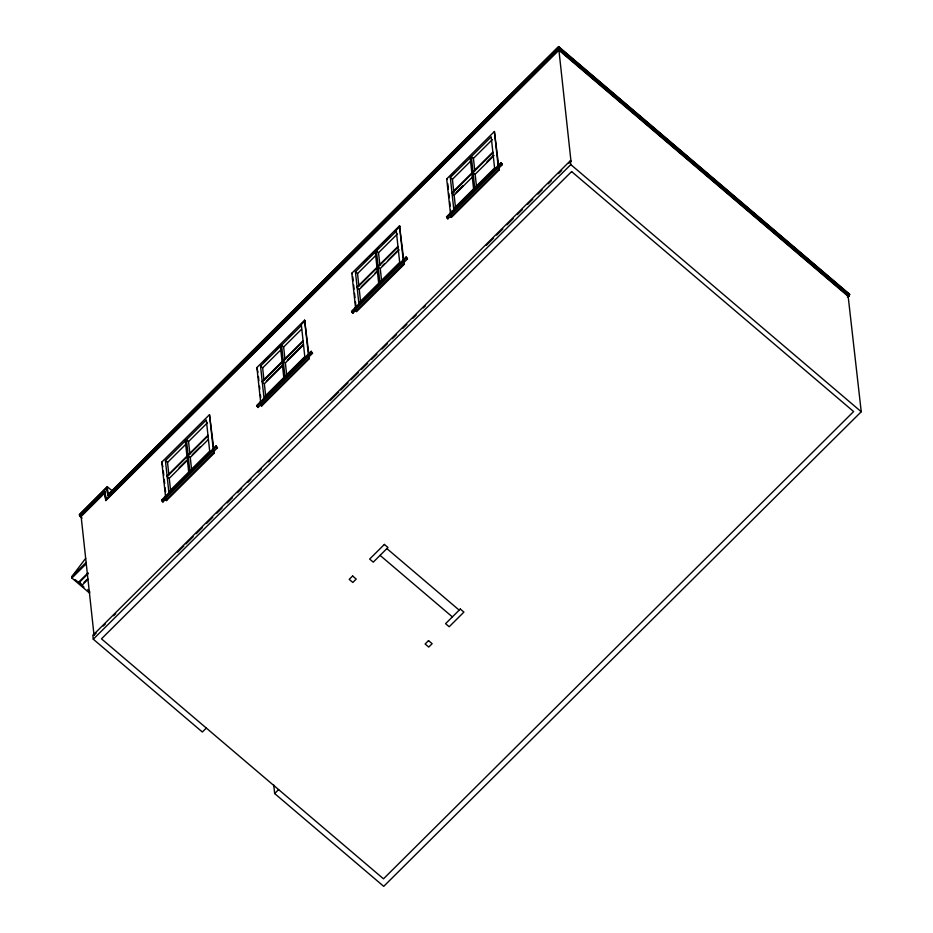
<?xml version="1.0" encoding="UTF-8"?>
<svg xmlns="http://www.w3.org/2000/svg" width="933" height="933" viewBox="0 0 933 933"><rect width="100%" height="100%" fill="white"/><g stroke="black" fill="none" stroke-linecap="round" stroke-linejoin="round"><path stroke-width="1.4" d="M89.626 593.131L71.899 578.04L71.759 576.746L85.673 558.331M111.785 490.501L107.26 486.664L79.188 514.923L106.735 487.551L107.878 495.598L558.995 47.233M82.116 518.06L79.923 516.194L79.783 514.888L107.038 487.807L107.878 495.598M79.923 516.194L104.904 491.364L106.047 499.4L559.159 49.064M559.205 49.927L105.814 500.555L104.671 492.507L80.541 516.485L105.207 491.621M96.099 633.192L94.035 635.245L81.124 516.462L104.974 492.764M847.386 296.974L849.706 294.315L558.657 46.65L108.111 494.443L107.26 486.664M107.575 495.341L558.657 46.65M106.047 499.4L558.855 48.808L558.715 47.513L849.45 294.921M105.522 500.298L558.867 49.344L849.007 296.251L849.158 294.665M165.013 496.613L165.619 497.126L161.806 462.08L209.505 414.672L213.762 448.831M260.12 402.088L260.715 402.601L256.913 367.555L304.613 320.147L308.87 354.307M355.006 307.773L355.613 308.287L351.811 273.241L399.499 225.833L403.756 259.992M449.904 213.459L450.511 213.972L446.697 178.926L494.397 131.518L498.654 165.677M263.607 362.016L268.681 356.966M275.783 349.91L280.856 344.872M288.973 336.801L292.017 333.769M301.149 324.696L305.208 320.66M363.567 262.651L367.625 258.616M369.655 256.598L378.798 247.525M382.857 243.49L389.959 236.434M395.032 231.384L400.105 226.346M451.362 175.404L454.406 172.372M463.538 163.298L465.567 161.281M165.421 460.634L206.31 420.002L209.692 451.164L168.815 491.796L165.421 460.634L167.532 462.43L168.885 474.909M260.529 366.109L301.417 325.477L304.799 356.639L263.911 397.271L260.529 366.109L262.639 367.905L263.992 380.384M355.426 271.795L396.303 231.162L399.686 262.325L358.808 302.957L355.426 271.795L357.537 273.591L358.89 286.069M450.312 177.48L491.201 136.848L494.583 168.01L453.706 208.642L450.312 177.48L452.423 179.276L453.928 193.143M167.532 462.43L186.413 443.665M189.9 454.033L188.548 441.554L207.418 422.789M262.639 367.905L281.521 349.14M285.008 359.508L283.644 347.029L301.534 329.256M357.537 273.591L376.407 254.826M379.894 265.194L378.541 252.715L397.423 233.95M452.423 179.276L470.314 161.502M474.792 170.879L473.439 158.4L492.309 139.635M167.077 475.888L207.966 435.256M262.185 381.364L303.073 340.732M357.082 287.049L397.959 246.417M451.98 192.734L492.857 152.102M208.036 435.909L167.147 476.541L169.258 478.337L170.622 490.816M303.143 341.385L262.255 382.017L264.366 383.813L265.718 396.292M398.029 247.07L357.152 287.702L359.263 289.498L360.616 301.977M492.927 152.755L452.05 193.388L454.149 195.184L455.514 207.662M179.124 467.806L186.087 460.902M192.186 454.826L200.14 446.93M266.29 381.189L282.186 365.386M287.294 360.301L303.19 344.499M361.176 286.874L369.13 278.967M375.089 273.042L377.072 271.071M382.192 265.987L384.174 264.016M388.151 260.062L398.088 250.196M456.074 192.56L463.025 185.644M487.014 161.806L492.974 155.881M169.258 478.337L188.139 459.572M191.778 471.317L190.274 457.45L208.152 439.676M264.366 383.813L283.247 365.048M286.734 375.404L285.381 362.925L303.26 345.152M359.263 289.498L378.145 270.733M381.62 281.101L380.267 268.611L399.149 249.846M454.149 195.184L473.031 176.419M476.518 186.787L475.165 174.296L494.047 155.543M71.759 576.746L86.128 562.471M71.899 578.04L86.268 563.765M83.947 587.114L78.908 581.912L88.064 572.815M165.118 497.592L166.319 498.619L162.913 502.001L161.607 500.006L216.118 445.822L217.424 447.828L214.019 451.21L214.228 453.158L166.529 500.566L165.934 500.053L165.724 498.105L213.412 450.697L214.228 453.158M309.336 358.634L308.52 356.173L260.832 403.581L261.042 405.528L261.637 406.042L309.336 358.634L309.126 356.686L312.532 353.304L311.225 351.298L256.715 405.47L258.021 407.476L261.427 404.094L260.225 403.068M355.111 308.753L356.534 311.727L404.234 264.319L404.012 262.371L407.429 258.989L407.313 258.009L406.112 256.983L351.601 311.167L351.706 312.135L352.919 313.161L356.324 309.779M499.12 170.004L498.304 167.543L450.616 214.952L450.826 216.899L451.432 217.412L499.12 170.004L498.91 168.057L502.316 164.674L501.009 162.669L446.499 216.853L447.805 218.847L451.21 215.465L450.009 214.438M79.002 582.728L88.157 573.62M161.712 500.974L216.223 446.802L216.118 445.822M256.82 406.45L311.33 352.277L311.225 351.298M351.706 312.135L406.217 257.963L406.112 256.983M446.604 217.821L501.114 163.648L501.009 162.669M162.913 502.001L162.808 501.021L165.363 498.49M309.021 355.706L310.724 354.015M354.517 310.491L352.814 312.182L352.919 313.161M355.718 309.266L403.418 261.858L404.234 264.319M498.805 167.089L502.211 163.695M165.934 500.053L213.622 452.645M261.042 405.528L308.73 358.12M355.928 311.214L403.627 263.806M450.826 216.899L498.525 169.491M83.958 582.46L87.014 579.416M88.122 579.218L82.011 585.294L78.908 581.912M568.92 163.263L570.984 161.211L570.378 160.698L92.857 635.303L93.277 639.198L202.344 732.008L206.321 728.055M103.318 626.008L105.382 623.967M113.639 615.757L115.704 613.704M177.655 552.138L183.848 545.98M185.912 543.927L193.131 536.743M196.233 533.664L202.426 527.507M206.555 523.413L212.747 517.255M216.876 513.15L222.042 508.019M227.209 502.887L232.364 497.756M237.53 492.624L241.659 488.519M247.851 482.361L250.954 479.282M258.173 472.11L261.275 469.031M268.494 461.847L270.558 459.794M330.445 400.28L338.702 392.07M340.767 390.017L347.986 382.833M351.088 379.754L358.319 372.582M361.409 369.503L367.602 363.345M371.731 359.24L376.897 354.108M382.064 348.977L387.218 343.845M392.385 338.714L396.513 334.609M402.706 328.451L406.835 324.357M413.027 318.2L416.13 315.121M423.349 307.937L425.413 305.884M486.326 245.344L493.557 238.16M496.648 235.081L502.84 228.923M506.969 224.83L513.173 218.672M517.302 214.567L522.457 209.435M527.623 204.304L532.778 199.172M537.944 194.041L542.073 189.935M548.266 183.778L551.368 180.699M558.587 173.526L561.689 170.447M93.277 639.198L570.798 164.593L570.378 160.698M848.155 296.344L861.241 411.745L383.72 886.35L274.652 793.54L278.629 789.586M848.703 295.994L848.459 296.601L558.925 50.219L570.984 161.211M558.692 46.977L849.741 294.641M558.855 48.808L849.298 295.971M558.902 49.671L848.75 296.321M570.798 164.593L861.241 411.745M501.114 163.648L502.316 164.674M497.604 166.062L498.199 166.575L494.397 131.518M497.709 167.03L498.91 168.057M473.439 158.4L471.328 156.604L474.71 187.766M473.054 172.512L475.165 174.296M446.697 178.926L447.304 179.439M406.217 257.963L407.429 258.989M402.706 260.377L403.313 260.878L399.499 225.833M402.811 261.345L404.012 262.371M378.541 252.715L376.431 250.919L379.813 282.069M378.157 266.826L380.267 268.611M351.811 273.241L352.406 273.754M311.33 352.277L312.532 353.304M307.808 354.68L308.415 355.193L304.613 320.147M307.913 355.66L309.126 356.686M283.644 347.029L281.544 345.233L284.927 376.384M283.27 361.129L285.381 362.925M256.913 367.555L257.974 372.267M386.88 548.592L459.188 610.135M380.069 555.368L452.377 616.9M216.223 446.802L217.424 447.828M212.712 449.216L213.307 449.729L209.505 414.672M212.817 450.184L214.019 451.21M188.548 441.554L186.437 439.758L189.819 470.92M188.163 455.666L190.274 457.45M161.806 462.08L162.867 466.792M161.607 500.006L162.808 501.021M75.083 579.58L78.407 582.402M89.895 592L87.795 589.481M93.428 634.732L94.035 635.245M470.185 157.735L473.579 188.886M447.758 183.638L448.365 189.247M448.82 193.458L449.286 197.668M449.741 201.866L450.196 206.076M450.651 210.275L451.106 214.485M447.7 217.867L447.805 218.847M375.299 252.05L378.681 283.2M352.709 276.553L353.175 280.763M353.63 284.962L354.085 289.172M354.54 293.382L354.995 297.58M355.45 301.791L355.916 306.001M280.401 346.365L283.784 377.515M258.429 376.477L258.884 380.687M259.491 386.285L259.806 389.096M260.412 394.706L260.715 397.505M261.427 404.094L261.637 406.042M257.916 406.496L258.021 407.476M273.719 784.898L274.652 793.54M185.294 440.889L188.688 472.04M163.322 471.002L163.776 475.212M164.231 479.41L164.698 483.621M165.153 487.831L165.607 492.029M166.319 498.619L166.529 500.566M104.904 491.364L105.744 499.143M105.254 495.353L105.814 500.555M571.614 171.567L101.475 638.837L383.486 878.816L853.613 411.546L571.614 171.567M352.604 575.999L349.199 579.381L352.814 582.46L356.219 579.066L352.604 575.999M384.373 544.429L369.643 559.065L373.258 562.144L387.988 547.496L384.373 544.429M428.527 640.609L425.121 643.992L428.737 647.07L432.142 643.677L428.527 640.609M460.296 609.039L445.566 623.676L449.181 626.754L463.911 612.106L460.296 609.039"/></g></svg>
